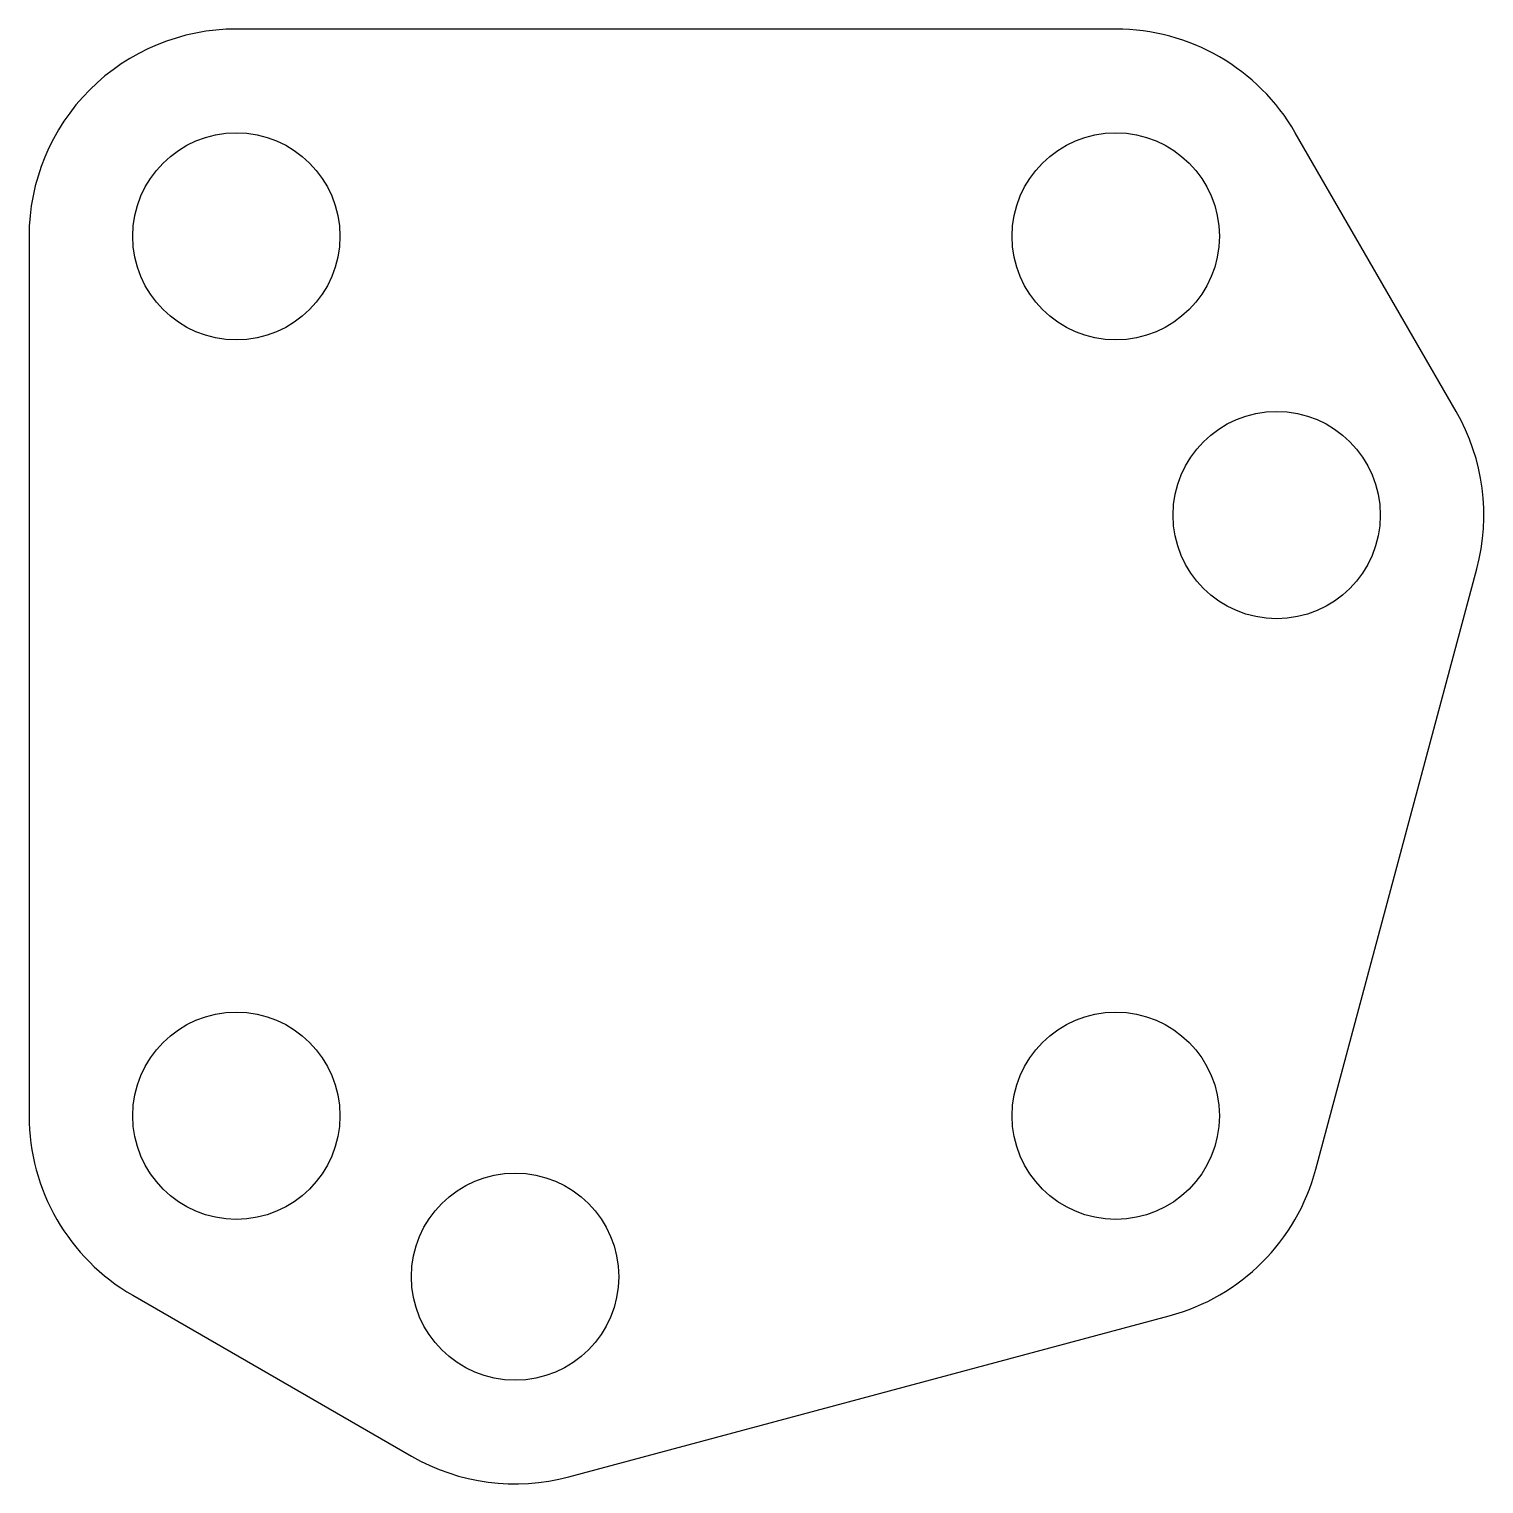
# Model space of a CAD drawing. Header units: millimetres. Extents: x -6.2 to 7.8, y -7.8 to 6.2.
import ezdxf

# ---------------------------------------------------------------- set-up
doc = ezdxf.new("R2010")
doc.units = ezdxf.units.MM
doc.layers.get('0').update_dxf_attribs({"linetype": 'CONTINUOUS'})

msp = doc.modelspace()

# ---------------------------------------------------------------- linework, layer by layer
msp.add_lwpolyline([(5.975, 5.243, 0.267949), (4.243, 6.243), (-4.243, 6.243, 0.414214), (-6.243, 4.243), (-6.243, -4.243, 0.267949), (-5.243, -5.975), (-2.553, -7.528, 0.198912), (-1.035, -7.727), (4.76, -6.174, 0.267949), (6.174, -4.76), (7.727, 1.035, 0.198912), (7.528, 2.553)], format="xyb", close=True)
for centre in [(-4.243, 4.243), (4.243, 4.243), (5.796, 1.553), (-4.243, -4.243), (4.243, -4.243), (-1.553, -5.796)]:
    msp.add_circle(centre, 1)

doc.saveas('drawing.dxf')
